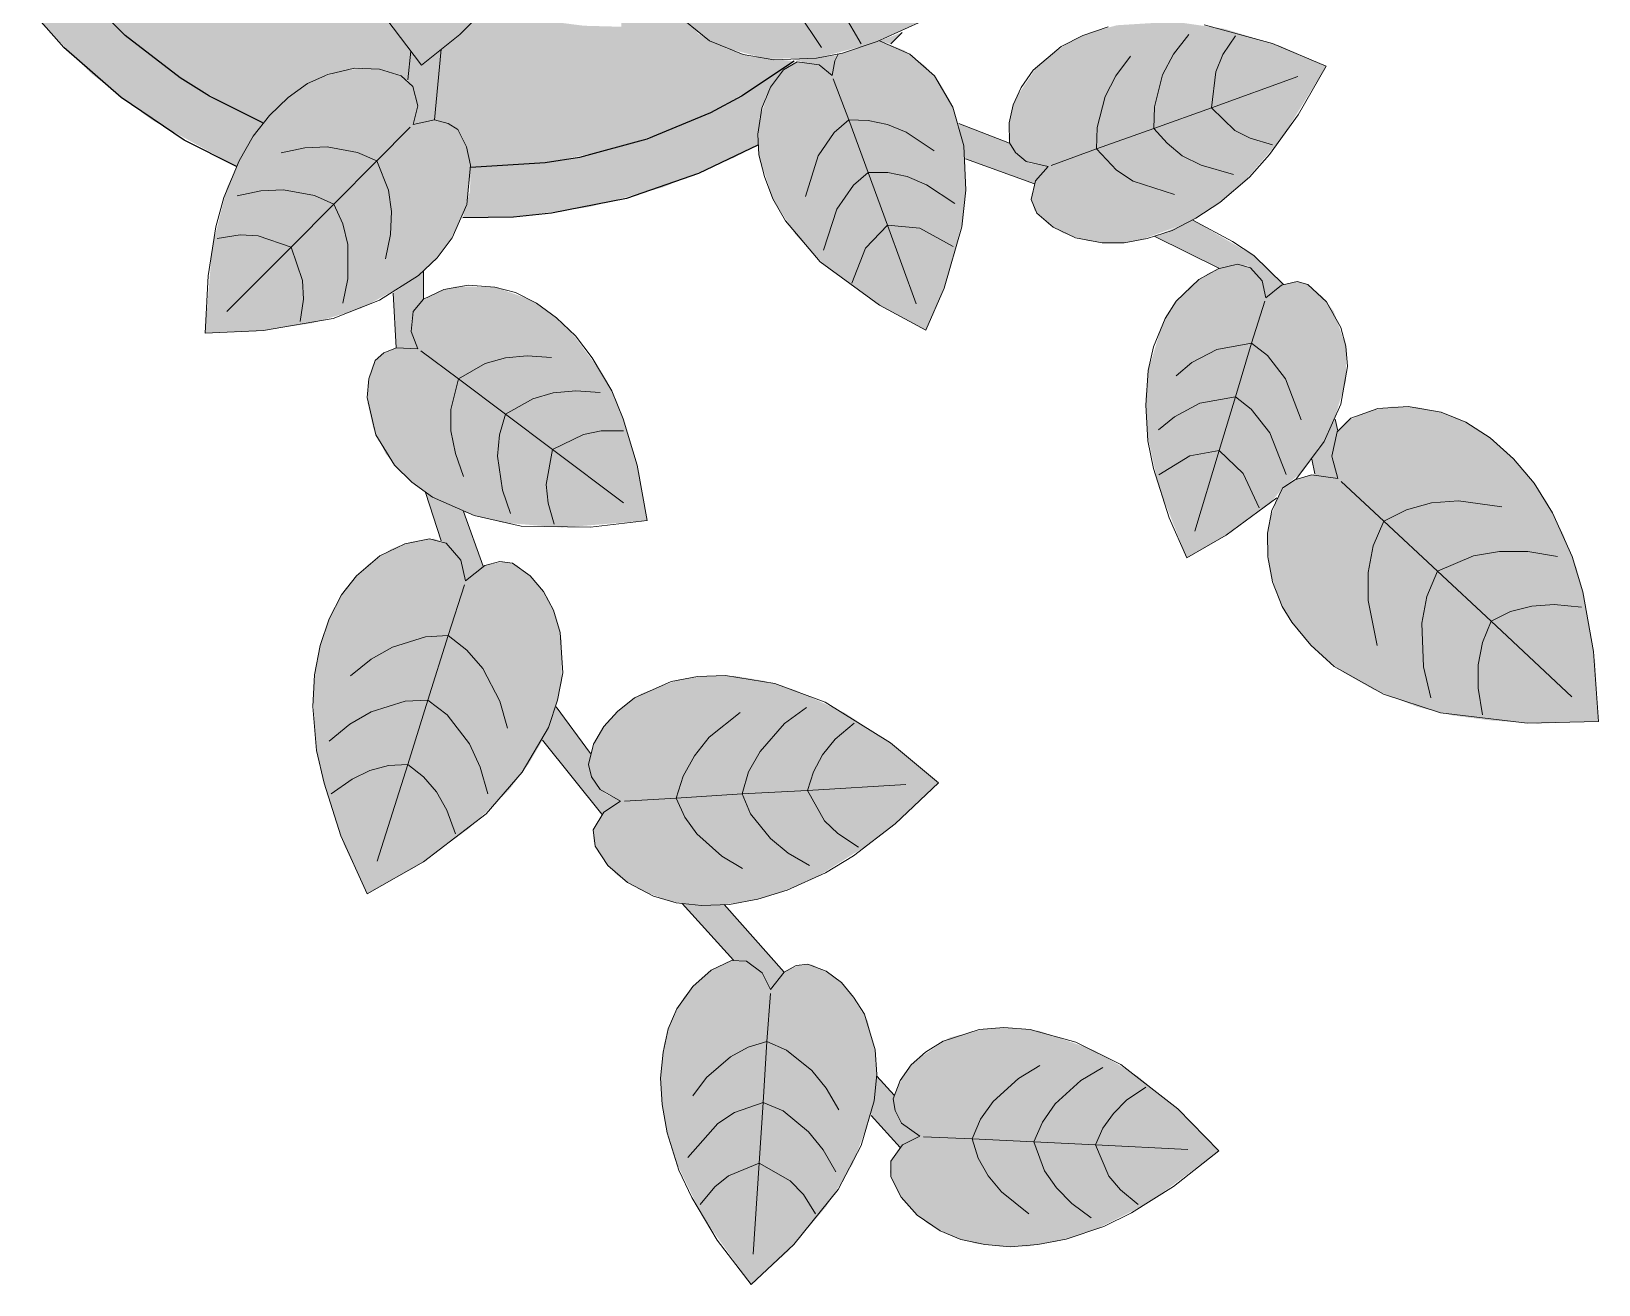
# Model space of a CAD drawing. Header units: metres. Extents: x 0 to 8.79, y -6.64 to 2.65.
# Drawn here: x 3.1123 to 3.4217, y -6.0712 to -5.8237 of the extents above; entities that cross this region are included whole.
import ezdxf

# ---------------------------------------------------------------- set-up
doc = ezdxf.new("R2010")
doc.units = ezdxf.units.M
for name, color, linetype, lineweight, true_color in [('VEG-HOJAS', 117, 'Continuous', 18, 0x2e5e38), ('VEG-MACETA', 25, 'Continuous', 25, 0x745440), ('VEG-NERVIOS', 115, 'Continuous', 9, 0x528c5c)]:
    doc.layers.add(name, color=color, linetype=linetype, lineweight=lineweight, true_color=true_color)
doc.layers.add('VEG-RELLENO', color=253, linetype='Continuous', true_color=0x96c896)

# ---------------------------------------------------------------- blocks, each defined once
blk = doc.blocks.new('VEG_Pothos_colgante_PLANTA')
at = {"layer": 'VEG-RELLENO', "true_color": 0xe08e66}
h = blk.add_hatch(color=11, dxfattribs=at)
h.dxf.hatch_style = 1
h.paths.add_polyline_path([(0.1089, -0.037), (0.1031, -0.0509), (0.0996, -0.0575), (0.0899, -0.0716), (0.0843, -0.0626), (0.0898, -0.0544), (0.0932, -0.0562), (0.0945, -0.056), (0.0955, -0.0549), (0.0953, -0.0527), (0.092, -0.0506), (0.097, -0.0402), (0.1008, -0.0292), (0.111, -0.0302)])
h.paths.add_polyline_path([(0.082, -0.0806), (0.0797, -0.08), (0.0842, -0.0783)])
h.paths.add_polyline_path([(0.0509, -0.1031), (0.037, -0.1089), (0.0224, -0.1128), (0.0075, -0.1148), (-0.0025, -0.1149), (-0.0011, -0.1096), (-0.001, -0.105), (0.0137, -0.1041), (0.0205, -0.103), (0.0338, -0.0994), (0.0464, -0.0942), (0.0525, -0.0909), (0.0629, -0.084), (0.0595, -0.0872), (0.0572, -0.0911), (0.0559, -0.0958), (0.0557, -0.1006)])
h.paths.add_polyline_path([(-0.0472, -0.1048), (-0.0639, -0.0956), (-0.0758, -0.0865), (-0.0865, -0.0758), (-0.0956, -0.0639), (-0.0996, -0.0575), (-0.1062, -0.044), (-0.1089, -0.037), (-0.1122, -0.0251), (-0.1089, -0.0243), (-0.1066, -0.0231), (-0.1053, -0.0213), (-0.1045, -0.0189), (-0.1032, -0.0189), (-0.0994, -0.0338), (-0.097, -0.0402), (-0.092, -0.0506), (-0.0953, -0.0527), (-0.0957, -0.0539), (-0.0954, -0.0551), (-0.0945, -0.056), (-0.0932, -0.0562), (-0.0898, -0.0544), (-0.0833, -0.0639), (-0.0789, -0.0692), (-0.0692, -0.0789), (-0.0583, -0.0873), (-0.0525, -0.0909), (-0.042, -0.0962)])
h.paths.add_polyline_path([(-0.1129, 0.0215), (-0.1111, 0.0298), (-0.107, 0.042), (-0.0987, 0.0356), (-0.1014, 0.0272), (-0.1037, 0.016)])
h.paths.add_polyline_path([(-0.0859, 0.0764), (-0.0758, 0.0865), (-0.0639, 0.0956), (-0.0575, 0.0996), (-0.0453, 0.1056), (-0.0429, 0.1018), (-0.0408, 0.1008), (-0.0382, 0.1005), (-0.0375, 0.098), (-0.0525, 0.0909), (-0.0639, 0.0833), (-0.0742, 0.0742), (-0.0841, 0.0628), (-0.0844, 0.0691)])
h.paths.add_polyline_path([(0, 0.115), (0.015, 0.114), (0.0298, 0.1111), (0.037, 0.1089), (0.0509, 0.1031), (0.0587, 0.0988), (0.0612, 0.0966), (0.057, 0.0882), (0.0464, 0.0942), (0.0338, 0.0994), (0.0205, 0.103), (0.0137, 0.1041), (0.0022, 0.1049), (0.0021, 0.1086), (0.0006, 0.1101), (-0.0008, 0.11), (-0.0019, 0.109), (-0.0022, 0.1049), (-0.0051, 0.1048)])
h.paths.add_polyline_path([(0.0775, 0.0849), (0.0865, 0.0758), (0.0956, 0.0639), (0.1031, 0.0509), (0.1062, 0.044), (0.1107, 0.0312), (0.109, 0.0239), (0.1095, 0.0176), (0.1116, 0.0123), (0.1144, 0.0089), (0.1107, 0.008), (0.1044, 0.0108), (0.103, 0.0205), (0.0994, 0.0338), (0.097, 0.0402), (0.0909, 0.0525), (0.0873, 0.0583), (0.0789, 0.0692), (0.0692, 0.0789), (0.0619, 0.0847), (0.064, 0.0888), (0.0666, 0.0867), (0.0701, 0.0853), (0.0742, 0.0847)])
at = {"layer": 'VEG-RELLENO', "true_color": 0x7a5e4a}
h = blk.add_hatch(color=35, dxfattribs=at)
h.dxf.hatch_style = 1
h.paths.add_polyline_path([(0.1008, -0.0292), (0.097, -0.0402), (0.092, -0.0506), (0.0689, -0.0373), (0.0665, -0.0295), (0.0718, -0.0269), (0.0674, -0.0178), (0.0626, -0.0101), (0.0688, -0.0078), (0.0734, -0.0041), (0.0808, -0.0035), (0.08, -0.0068), (0.08, -0.0101), (0.0807, -0.0134), (0.0827, -0.0177), (0.0859, -0.0217), (0.0905, -0.0252), (0.0945, -0.0272)])
h.paths.add_polyline_path([(0.0898, -0.0544), (0.0843, -0.0626), (0.0781, -0.055), (0.0715, -0.0495), (0.0704, -0.0432)])
h.paths.add_polyline_path([(0.0583, -0.0873), (0.0464, -0.0942), (0.0402, -0.097), (0.0272, -0.1014), (0.0137, -0.1041), (-0.001, -0.105), (-0.0018, -0.1009), (-0.003, -0.0981), (-0.0048, -0.0966), (-0.0081, -0.0956), (-0.0068, -0.0816), (0.0031, -0.0726), (0.0082, -0.0746), (0.0143, -0.0761), (0.0214, -0.077), (0.0288, -0.0772), (0.0285, -0.0696), (0.0266, -0.0592), (0.0246, -0.0535), (0.0217, -0.0479), (0.0333, -0.0518), (0.0395, -0.0604), (0.0372, -0.0629), (0.0367, -0.0651), (0.0377, -0.0701), (0.0398, -0.0741), (0.044, -0.0786), (0.0487, -0.0812), (0.0543, -0.0831), (0.0629, -0.084)])
h.paths.add_polyline_path([(-0.0464, -0.0942), (-0.0583, -0.0873), (-0.0692, -0.0789), (-0.0789, -0.0692), (-0.0833, -0.0639), (-0.0898, -0.0544), (-0.0835, -0.0507), (-0.0824, -0.0568), (-0.0723, -0.0542), (-0.0588, -0.0486), (-0.0515, -0.0435), (-0.0469, -0.0388), (-0.0428, -0.0322), (-0.041, -0.0262), (-0.0224, -0.0155), (-0.027, -0.0212), (-0.0297, -0.0277), (-0.0311, -0.0355), (-0.0309, -0.0438), (-0.029, -0.0527), (-0.0257, -0.0615), (-0.0188, -0.0738), (-0.0128, -0.082), (-0.0134, -0.0877), (-0.0156, -0.0865), (-0.019, -0.0856), (-0.0227, -0.0853), (-0.0265, -0.0859), (-0.0305, -0.0871), (-0.0344, -0.0892), (-0.0382, -0.0922), (-0.042, -0.0962)])
h.paths.add_polyline_path([(-0.092, -0.0506), (-0.0994, -0.0338), (-0.1032, -0.0189), (-0.0796, -0.0175), (-0.0821, -0.0236), (-0.0837, -0.0305), (-0.0843, -0.0377), (-0.084, -0.046)])
h.paths.add_polyline_path([(-0.103, 0.0205), (-0.0987, 0.0356), (-0.0903, 0.03), (-0.0943, 0.0269), (-0.0973, 0.0235), (-0.1026, 0.015), (-0.1037, 0.016)])
h.paths.add_polyline_path([(-0.0963, 0.0417), (-0.092, 0.0444), (-0.0887, 0.0481), (-0.0855, 0.0544), (-0.0841, 0.0628), (-0.0742, 0.0742), (-0.0692, 0.0789), (-0.0583, 0.0873), (-0.0464, 0.0942), (-0.0375, 0.098), (-0.0305, 0.0759), (-0.0352, 0.0765), (-0.0414, 0.0766), (-0.0549, 0.0738), (-0.0621, 0.0712), (-0.0604, 0.0672), (-0.0569, 0.0604), (-0.0525, 0.0536), (-0.0483, 0.049), (-0.0436, 0.0452), (-0.0375, 0.0421), (-0.0303, 0.0408), (-0.0239, 0.0419), (-0.0213, 0.0433), (-0.0185, 0.0456), (-0.0133, 0.0328), (-0.0114, 0.0315), (-0.0091, 0.0319), (-0.0079, 0.0335), (-0.0079, 0.0353), (-0.0157, 0.0545), (-0.0142, 0.0558), (-0.0134, 0.0574), (-0.0135, 0.0607), (-0.0142, 0.0635), (-0.0161, 0.0671), (-0.0183, 0.0697), (-0.0232, 0.0732), (-0.0295, 0.0923), (-0.0237, 0.092), (-0.0175, 0.0938), (-0.0113, 0.0977), (-0.0051, 0.1048), (-0.0022, 0.1049), (-0.0022, 0.0117), (-0.006, 0.0104), (-0.0085, 0.0085), (-0.0104, 0.006), (-0.0116, 0.0031), (-0.012, 0), (-0.0112, -0.0039), (-0.0409, -0.0211), (-0.0421, -0.0163), (-0.0441, -0.0127), (-0.0311, -0.0107), (-0.0299, -0.0095), (-0.0296, -0.008), (-0.03, -0.0066), (-0.031, -0.0056), (-0.033, -0.0052), (-0.0534, -0.008), (-0.0547, -0.0056), (-0.0564, -0.0044), (-0.0623, -0.0039), (-0.0689, -0.0061), (-0.0722, -0.0082), (-0.075, -0.0109), (-0.0954, -0.0127), (-0.0933, -0.0067), (-0.0858, -0.0064), (-0.0795, -0.0051), (-0.0738, -0.003), (-0.068, 0.0008), (-0.0645, 0.0045), (-0.0622, 0.0086), (-0.061, 0.0126), (-0.0611, 0.0172), (-0.0491, 0.0128), (-0.0467, 0.0137), (-0.0459, 0.0158), (-0.0464, 0.0175), (-0.0475, 0.0184), (-0.0676, 0.0259), (-0.0685, 0.0294), (-0.072, 0.0319), (-0.0771, 0.0333), (-0.0836, 0.033), (-0.0936, 0.0393)])
h.paths.add_polyline_path([(0.0022, 0.1049), (0.0205, 0.103), (0.0338, 0.0994), (0.0464, 0.0942), (0.057, 0.0882), (0.0488, 0.0737), (0.0463, 0.0786), (0.0434, 0.0826), (0.036, 0.0901), (0.0238, 0.0976), (0.0145, 0.1017), (0.0118, 0.093), (0.0099, 0.0826), (0.0095, 0.0752), (0.0102, 0.068), (0.0119, 0.0616), (0.0155, 0.0547), (0.0192, 0.0505), (0.0244, 0.0472), (0.0158, 0.0425), (0.0098, 0.0373), (0.0058, 0.0314), (0.0034, 0.0252), (0.0028, 0.019), (0.0041, 0.0129), (0.0061, 0.0109), (0.0091, 0.0094), (0.0145, 0.0093), (0.0126, 0.0049), (0.0128, -0.0005), (0.0121, -0.0045), (0.0112, -0.0039), (0.012, 0), (0.0116, 0.0031), (0.0104, 0.006), (0.0085, 0.0085), (0.006, 0.0104), (0.0022, 0.0117)])
h.paths.add_polyline_path([(0.0619, 0.0847), (0.0742, 0.0742), (0.0789, 0.0692), (0.0873, 0.0583), (0.0909, 0.0525), (0.097, 0.0402), (0.1014, 0.0272), (0.1044, 0.0108), (0.0982, 0.0116), (0.0917, 0.0102), (0.0873, 0.007), (0.0866, 0.0032), (0.0782, 0.0022), (0.0809, 0.008), (0.0829, 0.0147), (0.084, 0.0241), (0.0841, 0.033), (0.0838, 0.038), (0.0732, 0.0371), (0.0753, 0.0483), (0.0634, 0.0506), (0.0459, 0.0516), (0.0481, 0.0539), (0.05, 0.0578), (0.0508, 0.0655)])
h.paths.add_polyline_path([(0.0086, -0.0097), (0.0006, -0.0135), (-0.0021, -0.017), (-0.0036, -0.0134), (-0.0064, -0.0109), (-0.0097, -0.0095), (-0.0128, -0.0099), (-0.009, -0.0078), (-0.006, -0.0104), (-0.0031, -0.0116), (0, -0.012), (0.0031, -0.0116), (0.006, -0.0104), (0.009, -0.0078), (0.0099, -0.0083)])
h.paths.add_polyline_path([(0.0049, 0.0049), (0.0068, 0.0018), (0.0068, -0.0014), (0.0022, 0.0013), (0.0022, 0.0066)])
h.paths.add_polyline_path([(-0.0049, 0.0049), (-0.0022, 0.0066), (-0.0022, 0.0013), (-0.0068, -0.0014), (-0.0068, 0.0018)])
h.paths.add_polyline_path([(-0.0018, -0.0068), (-0.0046, -0.0052), (0, -0.0025), (0.0046, -0.0052), (0.0018, -0.0068)])
at = {"layer": 'VEG-RELLENO', "true_color": 0x73ac6b}
h = blk.add_hatch(color=73, dxfattribs=at)
h.dxf.hatch_style = 1
h.paths.add_polyline_path([(-0.0107, -0.0848), (-0.0177, -0.0755), (-0.0223, -0.068), (-0.0257, -0.0615), (-0.0283, -0.0549), (-0.0305, -0.046), (-0.0312, -0.0396), (-0.0309, -0.0335), (-0.0297, -0.0277), (-0.027, -0.0212), (-0.0229, -0.016), (-0.0128, -0.0099), (-0.0097, -0.0095), (-0.0064, -0.0109), (-0.0036, -0.0134), (-0.0021, -0.017), (0.0012, -0.0131), (0.005, -0.0116), (0.0077, -0.0118), (0.012, -0.0144), (0.0152, -0.0174), (0.0177, -0.0211), (0.0198, -0.0256), (0.0207, -0.0288), (0.0213, -0.0342), (0.021, -0.04), (0.0198, -0.046), (0.0175, -0.0521), (0.0145, -0.0582), (0.0107, -0.064), (0.006, -0.0696), (-0.0018, -0.0775)])
h.paths.add_polyline_path([(0.0048, -0.0335), (0.0005, -0.0414), (-0.0024, -0.0497), (-0.0044, -0.0583), (-0.0049, -0.0673), (-0.0006, -0.0594), (0.0023, -0.0511), (0.0042, -0.0425)], flags=0)
at = {"layer": 'VEG-RELLENO', "true_color": 0x63975c}
h = blk.add_hatch(color=83, dxfattribs=at)
h.dxf.hatch_style = 1
h.paths.add_polyline_path([(0.0915, -0.0746), (0.0777, -0.0807), (0.0673, -0.0834), (0.0573, -0.0835), (0.0487, -0.0812), (0.0451, -0.0793), (0.0421, -0.0769), (0.0392, -0.0731), (0.0374, -0.0691), (0.0367, -0.0651), (0.0375, -0.0623), (0.0402, -0.0599), (0.0434, -0.0591), (0.0412, -0.0566), (0.0405, -0.053), (0.0509, -0.0534), (0.0618, -0.0528), (0.0718, -0.0512), (0.0715, -0.0495), (0.0793, -0.0562), (0.0866, -0.0659)])
h.paths.add_polyline_path([(0.0549, -0.0607), (0.0615, -0.0619), (0.068, -0.0621), (0.0745, -0.0616), (0.0809, -0.06), (0.0744, -0.0587), (0.0679, -0.0585), (0.0614, -0.059)], flags=0)
at = {"layer": 'VEG-RELLENO', "true_color": 0x87a96a}
h = blk.add_hatch(color=63, dxfattribs=at)
h.dxf.hatch_style = 1
h.paths.add_polyline_path([(0.0715, -0.0828), (0.0704, -0.0868), (0.0678, -0.0847), (0.0626, -0.0837)])
h.paths.add_polyline_path([(0.0954, -0.0963), (0.1054, -0.1002), (0.1066, -0.102), (0.1092, -0.1041), (0.113, -0.1048), (0.1103, -0.1082), (0.0967, -0.1033)])
h.paths.add_polyline_path([(0.1416, -0.1154), (0.1536, -0.1224), (0.1595, -0.1281), (0.156, -0.1307), (0.1553, -0.1274), (0.1525, -0.1244), (0.1504, -0.1241), (0.1467, -0.1249), (0.1341, -0.1186)])
h.paths.add_polyline_path([(0.1702, -0.157), (0.169, -0.162), (0.1702, -0.1664), (0.1657, -0.1655), (0.1651, -0.1626), (0.1697, -0.1547)])
h.paths.add_polyline_path([(0.0395, -0.0604), (0.0362, -0.0559), (0.0333, -0.0518), (0.0405, -0.053), (0.0412, -0.0566), (0.0434, -0.0591)])
at = {"layer": 'VEG-RELLENO', "true_color": 0x689d60}
h = blk.add_hatch(color=83, dxfattribs=at)
h.dxf.hatch_style = 1
h.paths.add_polyline_path([(0.1679, -0.085), (0.1592, -0.0991), (0.1514, -0.1082), (0.1453, -0.113), (0.1406, -0.1159), (0.131, -0.1194), (0.1265, -0.12), (0.1209, -0.1195), (0.1161, -0.118), (0.1131, -0.1162), (0.1103, -0.1134), (0.1097, -0.1113), (0.1105, -0.1076), (0.113, -0.1048), (0.1087, -0.1038), (0.1061, -0.1014), (0.1052, -0.0993), (0.1055, -0.095), (0.1066, -0.0914), (0.111, -0.0848), (0.117, -0.0803), (0.1215, -0.0783), (0.1266, -0.0769), (0.1379, -0.0762), (0.1478, -0.0776), (0.1589, -0.081)])
h.paths.add_polyline_path([(0.125, -0.0992), (0.1326, -0.0978), (0.1397, -0.0953), (0.1465, -0.0919), (0.1527, -0.0874), (0.1452, -0.0888), (0.1381, -0.0914), (0.1313, -0.0947)], flags=0)
at = {"layer": 'VEG-RELLENO', "true_color": 0x65995d}
h = blk.add_hatch(color=83, dxfattribs=at)
h.dxf.hatch_style = 1
h.paths.add_polyline_path([(0.0889, -0.1371), (0.0797, -0.1322), (0.0694, -0.1248), (0.0632, -0.1183), (0.0587, -0.1112), (0.0559, -0.1025), (0.0559, -0.0958), (0.0582, -0.0891), (0.0601, -0.0864), (0.0628, -0.0843), (0.0648, -0.084), (0.0673, -0.0845), (0.0704, -0.0868), (0.0709, -0.0839), (0.0716, -0.0826), (0.0797, -0.08), (0.0804, -0.0802), (0.0847, -0.0819), (0.0887, -0.0849), (0.0914, -0.0879), (0.0936, -0.0917), (0.0957, -0.0976), (0.0966, -0.1024), (0.0968, -0.1095), (0.0963, -0.1149), (0.093, -0.1273)])
h.paths.add_polyline_path([(0.0804, -0.0961), (0.0791, -0.103), (0.0788, -0.1099), (0.0794, -0.1168), (0.0811, -0.1237), (0.0825, -0.1167), (0.0827, -0.1098), (0.0821, -0.103)], flags=0)
at = {"layer": 'VEG-RELLENO', "true_color": 0x87a96a}
h = blk.add_hatch(color=63, dxfattribs=at)
h.dxf.hatch_style = 1
h.paths.add_polyline_path([(-0.0068, -0.0816), (-0.0081, -0.0956), (-0.0123, -0.0965), (-0.0114, -0.0928), (-0.0121, -0.0896), (-0.0134, -0.0877), (-0.0128, -0.082), (-0.0107, -0.0848)])
h.paths.add_polyline_path([(-0.0103, -0.1254), (-0.0103, -0.131), (-0.012, -0.1328), (-0.0127, -0.1355), (-0.0126, -0.1379), (-0.0114, -0.1408), (-0.0157, -0.1406), (-0.0163, -0.1298)])
h.paths.add_polyline_path([(-0.0024, -0.1729), (0.0015, -0.1837), (-0.002, -0.1866), (-0.0029, -0.1825), (-0.0052, -0.1797), (-0.0068, -0.1787), (-0.0099, -0.1692)])
h.paths.add_polyline_path([(0.0159, -0.2115), (0.0227, -0.2207), (0.0224, -0.2238), (0.0237, -0.2266), (0.0255, -0.2286), (0.0286, -0.2301), (0.0249, -0.2327), (0.0132, -0.2181)])
h.paths.add_polyline_path([(0.0491, -0.2505), (0.0609, -0.2639), (0.0582, -0.2673), (0.0562, -0.2636), (0.0535, -0.2617), (0.0509, -0.2615), (0.0408, -0.2503)])
h.paths.add_polyline_path([(0.0792, -0.2844), (0.0826, -0.2882), (0.0826, -0.2905), (0.0841, -0.2937), (0.0877, -0.2963), (0.0838, -0.2985), (0.0781, -0.2922)])
at = {"layer": 'VEG-RELLENO', "true_color": 0x63975c}
h = blk.add_hatch(color=83, dxfattribs=at)
h.dxf.hatch_style = 1
h.paths.add_polyline_path([(-0.0534, -0.1377), (-0.052, -0.1208), (-0.0491, -0.109), (-0.0458, -0.102), (-0.0429, -0.0974), (-0.0395, -0.0934), (-0.0357, -0.0901), (-0.0319, -0.0877), (-0.0265, -0.0859), (-0.0215, -0.0853), (-0.0178, -0.0858), (-0.0139, -0.0873), (-0.0124, -0.089), (-0.0114, -0.0928), (-0.0123, -0.0965), (-0.0081, -0.0956), (-0.0048, -0.0966), (-0.003, -0.0981), (-0.0014, -0.1021), (-0.0009, -0.1058), (-0.0021, -0.1136), (-0.0055, -0.1202), (-0.0088, -0.124), (-0.0127, -0.1274), (-0.0226, -0.1328), (-0.0321, -0.1357), (-0.0435, -0.1374)])
h.paths.add_polyline_path([(-0.022, -0.1054), (-0.0281, -0.1101), (-0.0333, -0.1156), (-0.0377, -0.1216), (-0.0413, -0.1284), (-0.0352, -0.1237), (-0.03, -0.1183), (-0.0256, -0.1122)], flags=0)
at = {"layer": 'VEG-RELLENO', "true_color": 0xced696}
h = blk.add_hatch(color=71, dxfattribs=at)
h.dxf.hatch_style = 1
h.paths.add_polyline_path([(0.125, -0.0992), (0.1313, -0.0947), (0.1381, -0.0914), (0.1452, -0.0888), (0.1527, -0.0874), (0.1465, -0.0919), (0.1397, -0.0953), (0.1326, -0.0978)])
h = blk.add_hatch(color=71, dxfattribs=at)
h.dxf.hatch_style = 1
h.paths.add_polyline_path([(0.0811, -0.0979), (0.0827, -0.1098), (0.0825, -0.1167), (0.0811, -0.1237), (0.0794, -0.1168), (0.0788, -0.1099), (0.0791, -0.103), (0.0804, -0.0961)])
h = blk.add_hatch(color=71, dxfattribs=at)
h.dxf.hatch_style = 1
h.paths.add_polyline_path([(-0.022, -0.1054), (-0.0256, -0.1122), (-0.03, -0.1183), (-0.0352, -0.1237), (-0.0413, -0.1284), (-0.0377, -0.1216), (-0.0333, -0.1156), (-0.0281, -0.1101)])
at = {"layer": 'VEG-RELLENO', "true_color": 0x5e8f57}
h = blk.add_hatch(color=83, dxfattribs=at)
h.dxf.hatch_style = 1
h.paths.add_polyline_path([(0.1404, -0.1821), (0.1348, -0.1679), (0.1325, -0.1572), (0.1323, -0.1501), (0.1328, -0.1451), (0.1355, -0.1361), (0.1375, -0.1325), (0.1409, -0.1286), (0.1446, -0.1259), (0.1476, -0.1246), (0.1512, -0.1241), (0.153, -0.1248), (0.1553, -0.1274), (0.156, -0.1307), (0.1591, -0.1282), (0.1622, -0.1275), (0.1643, -0.1281), (0.1673, -0.1306), (0.1694, -0.1334), (0.1718, -0.1403), (0.1718, -0.1472), (0.1691, -0.1561), (0.1634, -0.1649), (0.1593, -0.1683), (0.1568, -0.1714), (0.1482, -0.1776)])
h.paths.add_polyline_path([(0.153, -0.1426), (0.1482, -0.1478), (0.1444, -0.1536), (0.1412, -0.1597), (0.1391, -0.1665), (0.1439, -0.1613), (0.1477, -0.1555), (0.1509, -0.1493)], flags=0)
at = {"layer": 'VEG-RELLENO', "true_color": 0x6aa062}
h = blk.add_hatch(color=83, dxfattribs=at)
h.dxf.hatch_style = 1
h.paths.add_polyline_path([(0.0339, -0.1747), (0.0171, -0.1761), (0.0052, -0.1751), (-0.0021, -0.1731), (-0.007, -0.1709), (-0.0113, -0.1682), (-0.0149, -0.165), (-0.0177, -0.1616), (-0.0202, -0.1565), (-0.0213, -0.1516), (-0.0212, -0.1479), (-0.0202, -0.1438), (-0.0187, -0.142), (-0.015, -0.1404), (-0.0114, -0.1408), (-0.0128, -0.1368), (-0.0123, -0.1334), (-0.011, -0.1316), (-0.0074, -0.1295), (-0.0039, -0.1285), (0.0038, -0.1286), (0.0106, -0.131), (0.0147, -0.1336), (0.0185, -0.137), (0.0251, -0.1458), (0.0277, -0.1508), (0.0298, -0.1565), (0.0323, -0.1653)])
h.paths.add_polyline_path([(0.0008, -0.146), (0.0052, -0.152), (0.0103, -0.1572), (0.0161, -0.1617), (0.0226, -0.1653), (0.0182, -0.1592), (0.0131, -0.1541), (0.0073, -0.1496)], flags=0)
at = {"layer": 'VEG-RELLENO', "true_color": 0xced696}
h = blk.add_hatch(color=71, dxfattribs=at)
h.dxf.hatch_style = 1
h.paths.add_polyline_path([(0.1527, -0.1445), (0.1477, -0.1555), (0.1439, -0.1613), (0.1391, -0.1665), (0.1412, -0.1597), (0.1444, -0.1536), (0.1482, -0.1478), (0.153, -0.1426)])
h = blk.add_hatch(color=71, dxfattribs=at)
h.dxf.hatch_style = 1
h.paths.add_polyline_path([(0.0008, -0.146), (0.0073, -0.1496), (0.0131, -0.1541), (0.0182, -0.1592), (0.0226, -0.1653), (0.0161, -0.1617), (0.0103, -0.1572), (0.0052, -0.152)])
at = {"layer": 'VEG-RELLENO', "true_color": 0x6ca565}
h = blk.add_hatch(color=83, dxfattribs=at)
h.dxf.hatch_style = 1
h.paths.add_polyline_path([(0.2217, -0.2144), (0.2096, -0.2148), (0.2006, -0.2142), (0.1929, -0.2132), (0.1859, -0.2115), (0.1771, -0.208), (0.1713, -0.2047), (0.1663, -0.2008), (0.1622, -0.1963), (0.1592, -0.1917), (0.1569, -0.1851), (0.1562, -0.1788), (0.1569, -0.1742), (0.1587, -0.1692), (0.1608, -0.1671), (0.1657, -0.1655), (0.1702, -0.1664), (0.169, -0.1613), (0.1701, -0.1572), (0.1719, -0.1551), (0.1766, -0.153), (0.1811, -0.1522), (0.1857, -0.1523), (0.1906, -0.1533), (0.1939, -0.1545), (0.1987, -0.1572), (0.2034, -0.161), (0.2077, -0.1656), (0.2115, -0.1711), (0.2147, -0.1774), (0.2173, -0.184), (0.2191, -0.1913), (0.221, -0.2026)])
h.paths.add_polyline_path([(0.1863, -0.1726), (0.1892, -0.1815), (0.1935, -0.1895), (0.1986, -0.197), (0.205, -0.2037), (0.202, -0.1949), (0.1978, -0.1869), (0.1927, -0.1794)], flags=0)
at = {"layer": 'VEG-RELLENO', "true_color": 0xced696}
h = blk.add_hatch(color=71, dxfattribs=at)
h.dxf.hatch_style = 1
h.paths.add_polyline_path([(0.1863, -0.1726), (0.1927, -0.1794), (0.1978, -0.1869), (0.202, -0.1949), (0.205, -0.2037), (0.1986, -0.197), (0.1935, -0.1895), (0.1892, -0.1815)])
at = {"layer": 'VEG-RELLENO', "true_color": 0x6aa162}
h = blk.add_hatch(color=83, dxfattribs=at)
h.dxf.hatch_style = 1
h.paths.add_polyline_path([(-0.0214, -0.2484), (-0.026, -0.2387), (-0.0286, -0.231), (-0.0305, -0.2244), (-0.0317, -0.2179), (-0.032, -0.2093), (-0.0315, -0.2032), (-0.0302, -0.1976), (-0.0281, -0.1924), (-0.0256, -0.188), (-0.0212, -0.1834), (-0.0166, -0.1803), (-0.0127, -0.1789), (-0.0082, -0.1783), (-0.0058, -0.1792), (-0.0029, -0.1825), (-0.002, -0.1866), (0.0018, -0.1836), (0.0056, -0.1828), (0.0081, -0.1835), (0.0117, -0.1866), (0.0142, -0.1899), (0.0159, -0.1938), (0.017, -0.1983), (0.017, -0.2066), (0.0157, -0.212), (0.0136, -0.2174), (0.0105, -0.2227), (0.0066, -0.2279), (-0.0014, -0.2356), (-0.0118, -0.2431)])
h.paths.add_polyline_path([(-0.0066, -0.2006), (-0.0122, -0.207), (-0.0167, -0.2141), (-0.0203, -0.2216), (-0.0227, -0.2298), (-0.017, -0.2234), (-0.0126, -0.2163), (-0.009, -0.2088)], flags=0)
at = {"layer": 'VEG-RELLENO', "true_color": 0xced696}
h = blk.add_hatch(color=71, dxfattribs=at)
h.dxf.hatch_style = 1
h.paths.add_polyline_path([(-0.0066, -0.2006), (-0.009, -0.2088), (-0.0126, -0.2163), (-0.017, -0.2234), (-0.0227, -0.2298), (-0.0203, -0.2216), (-0.0167, -0.2141), (-0.0122, -0.207)])
at = {"layer": 'VEG-RELLENO', "true_color": 0x61935a}
h = blk.add_hatch(color=83, dxfattribs=at)
h.dxf.hatch_style = 1
h.paths.add_polyline_path([(0.0914, -0.2265), (0.0841, -0.2335), (0.0781, -0.2383), (0.0672, -0.2452), (0.0595, -0.2484), (0.0538, -0.2499), (0.0482, -0.2506), (0.0428, -0.2506), (0.038, -0.2498), (0.0324, -0.2476), (0.0279, -0.2447), (0.0253, -0.2418), (0.0233, -0.2381), (0.0232, -0.2358), (0.0253, -0.2323), (0.0286, -0.2301), (0.0246, -0.2278), (0.0226, -0.2246), (0.0223, -0.2221), (0.0239, -0.2177), (0.0261, -0.2143), (0.029, -0.2115), (0.0327, -0.2089), (0.0402, -0.2061), (0.0456, -0.2054), (0.0512, -0.2054), (0.0571, -0.2064), (0.0631, -0.2082), (0.0729, -0.2127), (0.0833, -0.2196)])
h.paths.add_polyline_path([(0.0428, -0.2276), (0.051, -0.2282), (0.0591, -0.2275), (0.0671, -0.2259), (0.0749, -0.223), (0.0666, -0.2224), (0.0585, -0.223), (0.0505, -0.2246)], flags=0)
at = {"layer": 'VEG-RELLENO', "true_color": 0xced696}
h = blk.add_hatch(color=71, dxfattribs=at)
h.dxf.hatch_style = 1
h.paths.add_polyline_path([(0.0428, -0.2276), (0.0505, -0.2246), (0.0585, -0.223), (0.0666, -0.2224), (0.0749, -0.223), (0.0671, -0.2259), (0.0591, -0.2275), (0.051, -0.2282)])
at = {"layer": 'VEG-RELLENO', "true_color": 0x5f9058}
h = blk.add_hatch(color=83, dxfattribs=at)
h.dxf.hatch_style = 1
h.paths.add_polyline_path([(0.0544, -0.3256), (0.0447, -0.312), (0.0395, -0.3012), (0.0374, -0.2937), (0.0366, -0.2883), (0.0366, -0.283), (0.0372, -0.2781), (0.0385, -0.2737), (0.0412, -0.2687), (0.0446, -0.265), (0.0475, -0.2629), (0.0513, -0.2614), (0.0535, -0.2617), (0.0566, -0.264), (0.0582, -0.2673), (0.0609, -0.2639), (0.064, -0.2624), (0.0664, -0.2624), (0.0702, -0.2644), (0.0731, -0.2668), (0.0774, -0.2735), (0.0791, -0.2808), (0.0791, -0.2858), (0.0784, -0.291), (0.0745, -0.3017), (0.0692, -0.3102), (0.0617, -0.319)])
h.paths.add_polyline_path([(0.0591, -0.2807), (0.0559, -0.2877), (0.0539, -0.295), (0.0528, -0.3024), (0.0529, -0.3102), (0.0561, -0.3031), (0.058, -0.2958), (0.0592, -0.2884)], flags=0)
at = {"layer": 'VEG-RELLENO', "true_color": 0x6ba364}
h = blk.add_hatch(color=83, dxfattribs=at)
h.dxf.hatch_style = 1
h.paths.add_polyline_path([(0.1467, -0.2992), (0.1331, -0.3093), (0.1222, -0.3148), (0.1147, -0.3171), (0.1092, -0.318), (0.1039, -0.3181), (0.0988, -0.3175), (0.0944, -0.3162), (0.0893, -0.3136), (0.0855, -0.3102), (0.0833, -0.3072), (0.0818, -0.3035), (0.082, -0.3012), (0.0843, -0.298), (0.0877, -0.2963), (0.0841, -0.2937), (0.0826, -0.2905), (0.0826, -0.2881), (0.0845, -0.2843), (0.0869, -0.2813), (0.0936, -0.2768), (0.101, -0.275), (0.106, -0.2749), (0.1113, -0.2755), (0.1221, -0.2793), (0.1308, -0.2845), (0.1398, -0.292)])
h.paths.add_polyline_path([(0.1014, -0.2892), (0.1092, -0.2904), (0.1168, -0.2904), (0.1244, -0.2895), (0.1319, -0.2874), (0.1242, -0.2862), (0.1165, -0.2862), (0.109, -0.287)], flags=0)
at = {"layer": 'VEG-RELLENO', "true_color": 0xced696}
h = blk.add_hatch(color=71, dxfattribs=at)
h.dxf.hatch_style = 1
h.paths.add_polyline_path([(0.0591, -0.2807), (0.0592, -0.2884), (0.058, -0.2958), (0.0561, -0.3031), (0.0529, -0.3102), (0.0528, -0.3024), (0.0539, -0.295), (0.0559, -0.2877)])
h = blk.add_hatch(color=71, dxfattribs=at)
h.dxf.hatch_style = 1
h.paths.add_polyline_path([(0.1014, -0.2892), (0.109, -0.287), (0.1165, -0.2862), (0.1242, -0.2862), (0.1319, -0.2874), (0.1244, -0.2895), (0.1168, -0.2904), (0.1092, -0.2904)])
at = {"layer": 'VEG-HOJAS'}
for points in [[(0.0027, -0.073), (-0.0031, -0.0787), (-0.0107, -0.0848), (-0.0177, -0.0755)], [(0.0715, -0.0495), (0.0769, -0.0538), (0.0816, -0.059), (0.0874, -0.0671), (0.0915, -0.0746), (0.0793, -0.0801), (0.0724, -0.0824), (0.0673, -0.0834), (0.0589, -0.0837), (0.0528, -0.0827), (0.0462, -0.08), (0.0413, -0.076), (0.0381, -0.0712), (0.0367, -0.0651), (0.0372, -0.0629), (0.0388, -0.0609), (0.0406, -0.0597), (0.0434, -0.0591), (0.0412, -0.0566), (0.0405, -0.053)], [(0.1438, -0.0768), (0.1573, -0.0805), (0.1679, -0.085), (0.1624, -0.0946), (0.1567, -0.1024), (0.1528, -0.1069), (0.1469, -0.1119), (0.1422, -0.115), (0.1375, -0.1174), (0.1326, -0.119), (0.128, -0.1199), (0.1237, -0.1199), (0.1184, -0.1189), (0.114, -0.1168), (0.1108, -0.114), (0.1097, -0.1113), (0.1105, -0.1076), (0.113, -0.1048), (0.1087, -0.1038), (0.1066, -0.102), (0.1054, -0.1001), (0.1053, -0.0962), (0.1061, -0.0926), (0.1077, -0.0892), (0.1101, -0.0858), (0.1156, -0.0811), (0.1199, -0.0789), (0.1249, -0.0772)], [(0.0797, -0.08), (0.0857, -0.0826), (0.0906, -0.0869), (0.0942, -0.0931), (0.0964, -0.1007), (0.0968, -0.1095), (0.096, -0.1167), (0.0925, -0.1288), (0.0889, -0.1371), (0.0797, -0.1322), (0.068, -0.1236), (0.0612, -0.1155), (0.0587, -0.1112), (0.057, -0.1068), (0.0559, -0.1025), (0.0557, -0.0984), (0.0565, -0.0933), (0.0582, -0.0891), (0.0608, -0.0857), (0.0635, -0.0841), (0.0678, -0.0847), (0.0704, -0.0868), (0.0709, -0.0839), (0.0716, -0.0826)], [(-0.0134, -0.0877), (-0.0128, -0.082)], [(-0.0068, -0.0816), (-0.0081, -0.0956)], [(0.0954, -0.0963), (0.1054, -0.1002)], [(0.1103, -0.1082), (0.0967, -0.1033)], [(0.1416, -0.1154), (0.1494, -0.1196), (0.1536, -0.1224), (0.1595, -0.1281)], [(0.1467, -0.1249), (0.1341, -0.1186)], [(-0.0103, -0.1254), (-0.0103, -0.131)], [(0.1582, -0.1702), (0.1482, -0.1776), (0.1404, -0.1821), (0.1369, -0.1742), (0.1338, -0.1644), (0.1327, -0.159), (0.1323, -0.1519), (0.1328, -0.1451), (0.1338, -0.1404), (0.1361, -0.1348), (0.1383, -0.1314), (0.1428, -0.1271), (0.1466, -0.125), (0.1504, -0.1241), (0.153, -0.1248), (0.1553, -0.1274), (0.156, -0.1307), (0.1591, -0.1282), (0.1622, -0.1275), (0.1643, -0.1281), (0.168, -0.1315), (0.1708, -0.1366), (0.1718, -0.1403), (0.1721, -0.1443), (0.1708, -0.1517), (0.1675, -0.1591), (0.1619, -0.1666)], [(-0.0157, -0.1406), (-0.0163, -0.1298)], [(0.1697, -0.1547), (0.1702, -0.157)], [(0.1657, -0.1655), (0.1651, -0.1626)], [(-0.0068, -0.1787), (-0.0099, -0.1692)], [(-0.0024, -0.1729), (0.0015, -0.1837)], [(0.0159, -0.2115), (0.0227, -0.2207)], [(0.0249, -0.2327), (0.0132, -0.2181)], [(0.0509, -0.2615), (0.0408, -0.2503)], [(0.0491, -0.2505), (0.0609, -0.2639)], [(0.0792, -0.2844), (0.0826, -0.2882)], [(0.0838, -0.2985), (0.0781, -0.2922)]]:
    blk.add_lwpolyline(points, dxfattribs=at)
for points in [[(-0.0534, -0.1377), (-0.0528, -0.1264), (-0.0513, -0.1167), (-0.0497, -0.1109), (-0.0467, -0.1037), (-0.0439, -0.0988), (-0.0407, -0.0947), (-0.037, -0.0912), (-0.0332, -0.0884), (-0.0292, -0.0866), (-0.0239, -0.0854), (-0.019, -0.0856), (-0.0147, -0.0869), (-0.0124, -0.089), (-0.0114, -0.0928), (-0.0123, -0.0965), (-0.0081, -0.0956), (-0.0054, -0.0963), (-0.0035, -0.0975), (-0.0018, -0.1009), (-0.001, -0.1045), (-0.0017, -0.1123), (-0.0046, -0.1189), (-0.0076, -0.1228), (-0.0113, -0.1263), (-0.019, -0.1312), (-0.0281, -0.1348), (-0.0419, -0.1372)], [(0.0339, -0.1747), (0.0227, -0.176), (0.009, -0.1758), (-0.0003, -0.1737), (-0.0085, -0.1701), (-0.0126, -0.1671), (-0.016, -0.1638), (-0.0197, -0.1578), (-0.0214, -0.1504), (-0.0211, -0.1467), (-0.0198, -0.1431), (-0.0181, -0.1416), (-0.0156, -0.1406), (-0.0114, -0.1408), (-0.0127, -0.1374), (-0.0123, -0.1334), (-0.0103, -0.131), (-0.0063, -0.1291), (-0.0015, -0.1282), (0.0038, -0.1286), (0.0079, -0.1297), (0.012, -0.1318), (0.016, -0.1347), (0.0197, -0.1382), (0.023, -0.1426), (0.0269, -0.1491), (0.0291, -0.1546), (0.0319, -0.1638)], [(0.2217, -0.2144), (0.2076, -0.2147), (0.1905, -0.2127), (0.1792, -0.209), (0.1695, -0.2035), (0.1649, -0.1993), (0.1611, -0.1948), (0.1592, -0.1917), (0.1573, -0.1868), (0.1564, -0.1819), (0.1563, -0.1772), (0.1572, -0.1727), (0.1593, -0.1683), (0.1617, -0.1667), (0.165, -0.1657), (0.1702, -0.1664), (0.169, -0.162), (0.1701, -0.1572), (0.1728, -0.1545), (0.1781, -0.1526), (0.1841, -0.1522), (0.1906, -0.1533), (0.1955, -0.1553), (0.2003, -0.1584), (0.2049, -0.1625), (0.209, -0.1673), (0.2126, -0.1732), (0.2165, -0.1818), (0.2186, -0.1888), (0.2207, -0.2006)], [(-0.0214, -0.2484), (-0.0266, -0.237), (-0.0299, -0.2266), (-0.0314, -0.2201), (-0.0321, -0.2114), (-0.0318, -0.2052), (-0.0307, -0.1994), (-0.0289, -0.1941), (-0.0265, -0.1894), (-0.0235, -0.1856), (-0.0189, -0.1817), (-0.014, -0.1793), (-0.0091, -0.1783), (-0.0058, -0.1792), (-0.0029, -0.1825), (-0.002, -0.1866), (0.0018, -0.1836), (0.0048, -0.1828), (0.0073, -0.1831), (0.0108, -0.1856), (0.0134, -0.1887), (0.0154, -0.1924), (0.0167, -0.1968), (0.0172, -0.2048), (0.0162, -0.2102), (0.0144, -0.2156), (0.0092, -0.2244), (0.0021, -0.2326), (-0.0103, -0.2421)], [(0.0914, -0.2265), (0.0828, -0.2346), (0.0746, -0.2409), (0.0691, -0.2443), (0.0615, -0.2477), (0.0557, -0.2495), (0.0501, -0.2505), (0.0446, -0.2507), (0.0396, -0.2502), (0.0351, -0.2489), (0.03, -0.2462), (0.0261, -0.2428), (0.0236, -0.239), (0.0232, -0.2358), (0.0253, -0.2323), (0.0286, -0.2301), (0.0246, -0.2278), (0.0229, -0.2253), (0.0223, -0.2229), (0.0233, -0.2189), (0.0253, -0.2154), (0.028, -0.2124), (0.0314, -0.2097), (0.0386, -0.2065), (0.0438, -0.2055), (0.0493, -0.2053), (0.0591, -0.2069), (0.069, -0.2106), (0.0819, -0.2186)], [(0.0544, -0.3256), (0.0477, -0.3168), (0.0427, -0.3084), (0.0401, -0.303), (0.0378, -0.2956), (0.0368, -0.29), (0.0365, -0.2848), (0.037, -0.2797), (0.038, -0.2751), (0.0397, -0.2711), (0.0429, -0.2667), (0.0465, -0.2635), (0.0505, -0.2616), (0.0535, -0.2617), (0.0566, -0.264), (0.0582, -0.2673), (0.0609, -0.2639), (0.0633, -0.2626), (0.0656, -0.2623), (0.0692, -0.2637), (0.0722, -0.2659), (0.0746, -0.2688), (0.0768, -0.2722), (0.0789, -0.2792), (0.0792, -0.2841), (0.0787, -0.2893), (0.0761, -0.2981), (0.0716, -0.3068), (0.0628, -0.3177)], [(0.1467, -0.2992), (0.1378, -0.3062), (0.1295, -0.3114), (0.124, -0.3141), (0.1166, -0.3166), (0.111, -0.3177), (0.1056, -0.3181), (0.1005, -0.3177), (0.0958, -0.3167), (0.0917, -0.315), (0.0872, -0.3119), (0.084, -0.3083), (0.082, -0.3043), (0.082, -0.3012), (0.0843, -0.298), (0.0877, -0.2963), (0.0841, -0.2937), (0.0828, -0.2912), (0.0824, -0.2889), (0.0838, -0.2853), (0.086, -0.2822), (0.0888, -0.2797), (0.0923, -0.2775), (0.0994, -0.2752), (0.1043, -0.2748), (0.1095, -0.2752), (0.1185, -0.2777), (0.1274, -0.2821), (0.1386, -0.2909)]]:
    blk.add_lwpolyline(points, close=True, dxfattribs=at)
at = {"layer": 'VEG-MACETA'}
for points in [[(-0.0472, -0.1048), (-0.0575, -0.0996), (-0.07, -0.0912), (-0.0813, -0.0813), (-0.0912, -0.07), (-0.0996, -0.0575), (-0.1031, -0.0509), (-0.1089, -0.037), (-0.1122, -0.0251)], [(-0.042, -0.0962), (-0.0525, -0.0909), (-0.0583, -0.0873), (-0.0692, -0.0789), (-0.0789, -0.0692), (-0.0833, -0.0639), (-0.0898, -0.0544)], [(0.0842, -0.0783), (0.082, -0.0806)], [(0.0629, -0.084), (0.0525, -0.0909), (0.0464, -0.0942), (0.0338, -0.0994), (0.0205, -0.103), (0.0137, -0.1041), (-0.001, -0.105)], [(0.0557, -0.1006), (0.044, -0.1062), (0.0298, -0.1111), (0.015, -0.114), (0.0075, -0.1148), (-0.0025, -0.1149)]]:
    blk.add_lwpolyline(points, dxfattribs=at)
at = {"layer": 'VEG-NERVIOS'}
for points in [[(0.0617, -0.065), (0.0619, -0.0688), (0.0636, -0.0743), (0.0683, -0.0813)], [(0.0716, -0.0682), (0.0725, -0.0744), (0.0761, -0.0806)], [(0.1339, -0.0973), (0.134, -0.093), (0.1356, -0.0867), (0.1378, -0.0826), (0.1408, -0.0787)], [(0.1453, -0.0932), (0.1461, -0.0861), (0.1475, -0.0827), (0.15, -0.079)], [(0.1226, -0.1013), (0.1227, -0.0971), (0.1243, -0.091), (0.1264, -0.0869), (0.1293, -0.083)], [(0.0706, -0.0875), (0.0737, -0.0956)], [(0.1453, -0.0932), (0.1623, -0.087)], [(0.0737, -0.0956), (0.0708, -0.0981), (0.0676, -0.1027), (0.0651, -0.1107)], [(0.0737, -0.0956), (0.0775, -0.0957), (0.0813, -0.0965), (0.085, -0.098), (0.0905, -0.1017)], [(0.0737, -0.0956), (0.0775, -0.106)], [(0.1339, -0.0973), (0.1453, -0.0932)], [(0.1453, -0.0932), (0.1499, -0.0977), (0.1529, -0.0992), (0.1573, -0.1005)], [(-0.0129, -0.097), (-0.0195, -0.1037)], [(0.1226, -0.1013), (0.1339, -0.0973)], [(0.1339, -0.0973), (0.1365, -0.1002), (0.1395, -0.1027), (0.1432, -0.1045), (0.1496, -0.1064)], [(-0.0195, -0.1037), (-0.0233, -0.102), (-0.0293, -0.1009), (-0.0337, -0.1011), (-0.0384, -0.1021)], [(0.1136, -0.1046), (0.1226, -0.1013)], [(0.1226, -0.1013), (0.1265, -0.1055), (0.1298, -0.1077), (0.138, -0.1103)], [(-0.0195, -0.1037), (-0.028, -0.1122)], [(-0.0195, -0.1037), (-0.0172, -0.1095), (-0.0166, -0.1137), (-0.0168, -0.1182), (-0.0178, -0.123)], [(0.0775, -0.106), (0.0746, -0.1085), (0.0713, -0.1132), (0.0687, -0.1213)], [(0.0775, -0.106), (0.0814, -0.106), (0.0852, -0.1068), (0.089, -0.1084), (0.0946, -0.1121)], [(0.0775, -0.106), (0.0813, -0.1164)], [(-0.028, -0.1122), (-0.0318, -0.1105), (-0.0379, -0.1094), (-0.0424, -0.1096), (-0.0471, -0.1106)], [(-0.028, -0.1122), (-0.0364, -0.1207)], [(-0.028, -0.1122), (-0.0262, -0.1161), (-0.0252, -0.1202), (-0.0252, -0.127), (-0.0262, -0.1318)], [(0.0813, -0.1164), (0.077, -0.1209), (0.0743, -0.1278)], [(0.0813, -0.1164), (0.0877, -0.117), (0.0943, -0.1206)], [(0.0813, -0.1164), (0.087, -0.1319)], [(-0.0364, -0.1207), (-0.0429, -0.1185), (-0.0465, -0.1183), (-0.051, -0.119)], [(-0.0364, -0.1207), (-0.0491, -0.1334)], [(-0.0364, -0.1207), (-0.0342, -0.1273), (-0.034, -0.131), (-0.0346, -0.1354)], [(0.1558, -0.1314), (0.1532, -0.1397)], [(-0.0108, -0.1412), (-0.0034, -0.1467)], [(-0.0034, -0.1467), (0.0019, -0.1437), (0.0059, -0.1426), (0.0102, -0.1422), (0.015, -0.1425)], [(0.1532, -0.1397), (0.1463, -0.1409), (0.1414, -0.1435), (0.1383, -0.1461)], [(0.1532, -0.1397), (0.15, -0.1503)], [(0.1532, -0.1397), (0.1563, -0.1421), (0.1599, -0.1467), (0.163, -0.1548)], [(-0.0034, -0.1467), (-0.0049, -0.1528), (-0.0049, -0.157), (-0.004, -0.1615), (-0.0024, -0.166)], [(-0.0034, -0.1467), (0.0059, -0.1537)], [(0.0059, -0.1537), (0.0113, -0.1507), (0.0153, -0.1495), (0.0198, -0.1491), (0.0246, -0.1494)], [(0.15, -0.1503), (0.143, -0.1515), (0.138, -0.1542), (0.1348, -0.1568)], [(0.15, -0.1503), (0.1468, -0.1609)], [(0.15, -0.1503), (0.1531, -0.1527), (0.1568, -0.1574), (0.16, -0.1656)], [(0.0059, -0.1537), (0.0047, -0.1578), (0.0043, -0.162), (0.0053, -0.1687), (0.0069, -0.1733)], [(0.0059, -0.1537), (0.0152, -0.1607)], [(0.0152, -0.1607), (0.0213, -0.1577), (0.0248, -0.157), (0.0292, -0.157)], [(0.0152, -0.1607), (0.0139, -0.1676), (0.0143, -0.1713), (0.0155, -0.1754)], [(0.0152, -0.1607), (0.0292, -0.1712)], [(0.1468, -0.1609), (0.141, -0.1619), (0.1349, -0.1657)], [(0.1468, -0.1609), (0.142, -0.1768)], [(0.1468, -0.1609), (0.1515, -0.1654), (0.1547, -0.1722)], [(0.1709, -0.167), (0.1793, -0.1748)], [(0.1793, -0.1748), (0.1838, -0.1726), (0.1887, -0.1712), (0.194, -0.1708), (0.2026, -0.172)], [(0.1793, -0.1748), (0.1772, -0.1797), (0.1762, -0.185), (0.1762, -0.1905), (0.178, -0.1994)], [(0.1793, -0.1748), (0.1899, -0.1847)], [(0.1899, -0.1847), (0.197, -0.1817), (0.2021, -0.1808), (0.2077, -0.1808), (0.2136, -0.1818)], [(0.1899, -0.1847), (0.1878, -0.1897), (0.1868, -0.195), (0.1871, -0.2036), (0.1886, -0.2097)], [(0.1899, -0.1847), (0.2005, -0.1946)], [(-0.0022, -0.1874), (-0.0054, -0.1974)], [(0.2005, -0.1946), (0.2043, -0.1927), (0.2085, -0.1916), (0.2129, -0.1913), (0.2183, -0.1918)], [(0.2005, -0.1946), (0.1988, -0.1988), (0.1979, -0.2032), (0.1979, -0.2078), (0.1988, -0.2131)], [(0.2005, -0.1946), (0.2164, -0.2095)], [(-0.0054, -0.1974), (-0.0099, -0.1977), (-0.0164, -0.1997), (-0.0206, -0.2021), (-0.0247, -0.2054)], [(-0.0054, -0.1974), (-0.0094, -0.2102)], [(-0.0054, -0.1974), (-0.0017, -0.2003), (0.0014, -0.2039), (0.0048, -0.2104), (0.0063, -0.2157)], [(-0.0094, -0.2102), (-0.0139, -0.2104), (-0.0206, -0.2125), (-0.0248, -0.2149), (-0.0289, -0.2183)], [(-0.0094, -0.2102), (-0.0134, -0.2229)], [(-0.0094, -0.2102), (-0.0056, -0.2131), (-0.0012, -0.2188), (0.0009, -0.2234), (0.0024, -0.2287)], [(0.0396, -0.2295), (0.041, -0.2252), (0.0432, -0.2212), (0.0461, -0.2175), (0.0522, -0.2126)], [(0.0526, -0.2287), (0.0539, -0.2243), (0.0562, -0.2203), (0.061, -0.2148), (0.0653, -0.2116)], [(0.0655, -0.228), (0.0667, -0.2243), (0.0685, -0.221), (0.071, -0.2179), (0.0747, -0.2147)], [(-0.0134, -0.2229), (-0.0172, -0.2231), (-0.0209, -0.2241), (-0.0244, -0.2258), (-0.0285, -0.2287)], [(-0.0134, -0.2229), (-0.0194, -0.242)], [(-0.0134, -0.2229), (-0.0103, -0.2253), (-0.0077, -0.2283), (-0.0057, -0.2319), (-0.004, -0.2366)], [(0.0396, -0.2295), (0.0526, -0.2287)], [(0.0526, -0.2287), (0.0655, -0.228)], [(0.0526, -0.2287), (0.0543, -0.2326), (0.0582, -0.2375), (0.0617, -0.2404), (0.0659, -0.2428)], [(0.0655, -0.228), (0.0849, -0.2268)], [(0.0655, -0.228), (0.0689, -0.234), (0.0715, -0.2365), (0.0756, -0.2392)], [(0.0294, -0.2301), (0.0396, -0.2295)], [(0.0396, -0.2295), (0.0413, -0.2333), (0.0437, -0.2366), (0.0486, -0.241), (0.0527, -0.2434)], [(0.0582, -0.2681), (0.0575, -0.2776)], [(0.0575, -0.2776), (0.0538, -0.2787), (0.0503, -0.2806), (0.0456, -0.2847), (0.0429, -0.2883)], [(0.0575, -0.2776), (0.0568, -0.2896)], [(0.0575, -0.2776), (0.0614, -0.2793), (0.0664, -0.2833), (0.0692, -0.2868), (0.0717, -0.2911)], [(0.098, -0.2968), (0.0997, -0.2929), (0.1022, -0.2894), (0.1072, -0.2849), (0.1114, -0.2823)], [(0.1102, -0.2974), (0.1119, -0.2935), (0.1144, -0.2899), (0.1195, -0.2853), (0.1238, -0.2827)], [(0.1224, -0.298), (0.1238, -0.2947), (0.1259, -0.2918), (0.1285, -0.2892), (0.1323, -0.2866)], [(0.0568, -0.2896), (0.0511, -0.2916), (0.0478, -0.2938), (0.0419, -0.3005)], [(0.0568, -0.2896), (0.056, -0.3016)], [(0.0568, -0.2896), (0.0607, -0.2913), (0.0657, -0.2954), (0.0686, -0.299), (0.0711, -0.3033)], [(0.0884, -0.2964), (0.098, -0.2968)], [(0.098, -0.2968), (0.0992, -0.3006), (0.1012, -0.3041), (0.1038, -0.3073), (0.1092, -0.3116)], [(0.098, -0.2968), (0.1102, -0.2974)], [(0.1102, -0.2974), (0.1123, -0.3031), (0.1147, -0.3065), (0.1177, -0.3096), (0.1215, -0.3124)], [(0.1102, -0.2974), (0.1224, -0.298)], [(0.1224, -0.298), (0.125, -0.3042), (0.1273, -0.3069), (0.1308, -0.3098)], [(0.1224, -0.298), (0.1406, -0.2989)], [(0.056, -0.3016), (0.0499, -0.3041), (0.0472, -0.3063), (0.0443, -0.3098)], [(0.056, -0.3016), (0.0548, -0.3196)], [(0.056, -0.3016), (0.0621, -0.3051), (0.0647, -0.3078), (0.0671, -0.3116)]]:
    blk.add_lwpolyline(points, dxfattribs=at)

msp = doc.modelspace()

# ---------------------------------------------------------------- block references
msp.add_blockref('VEG_Pothos_colgante_PLANTA', (3.2, -5.74561))

doc.saveas('drawing.dxf')
